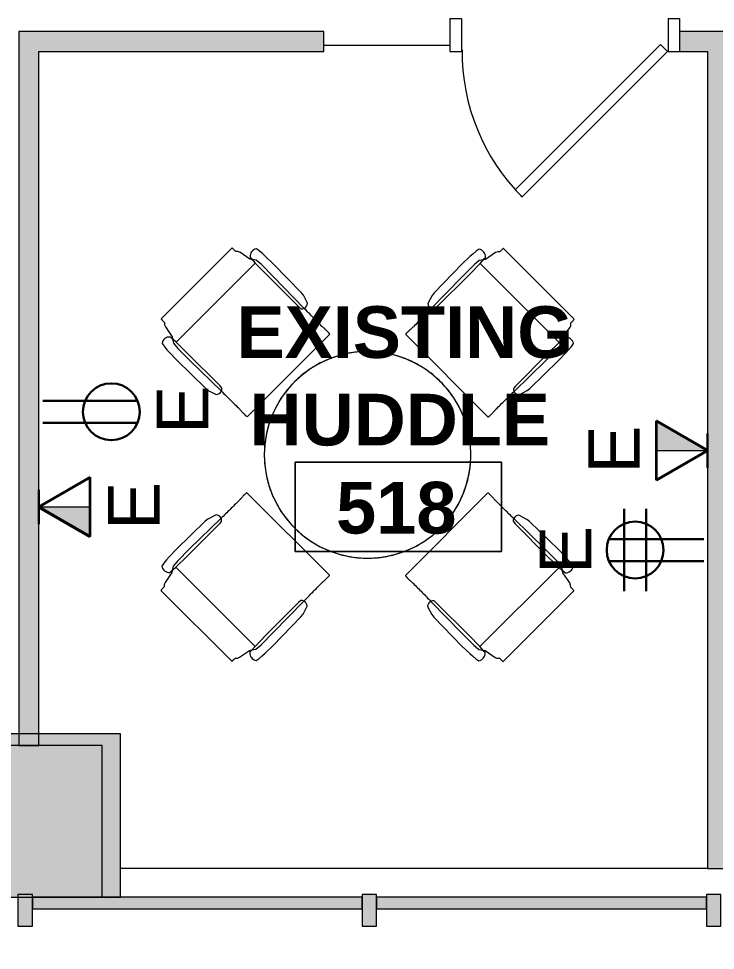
# Model space of a CAD drawing. Header units: inches. Extents: x 385 to 2249, y -1781 to -36.
# Drawn here: x 1450.3 to 1571.7, y -1729.1 to -1566.8 of the extents above; entities that cross this region are included whole.
import ezdxf

# ---------------------------------------------------------------- set-up
doc = ezdxf.new("R2010")
doc.units = ezdxf.units.IN
doc.header["$MEASUREMENT"] = 0
for name, color, linetype, lineweight in [('A-ANNO-NOTE', 131, 'Continuous', 30), ('A-AREA-IDEN', 2, 'Continuous', 9), ('A-COLS', 52, 'Continuous', 13), ('A-DOOR', 31, 'Continuous', 13), ('A-DOOR-FRAM', 31, 'Continuous', 20), ('A-GLAZ', 151, 'Continuous', 13), ('A-GLAZ-CURT', 52, 'Continuous', 13), ('A-GLAZ-CWMG', 51, 'Continuous', 13), ('A-WALL', 113, 'Continuous', 13), ('A-WALL-PATT', 111, 'Continuous', 13), ('I-FURN', 30, 'Continuous', 9), ('I-WALL', 2, 'Continuous', 13)]:
    doc.layers.add(name, color=color, linetype=linetype, lineweight=lineweight)
doc.styles.add('Swis721 Lt BT', font='swissl.ttf', dxfattribs={"height": 9})
doc.styles.add('Swis721 Lt BT_B', font='', dxfattribs={"height": 9})
doc.styles.get('Swis721 Lt BT_B').set_extended_font_data('Swis721 Lt BT', bold=True)

# ---------------------------------------------------------------- blocks, each defined once
blk = doc.blocks.new('Rectangular Mullion - 2_5_ x 5_ rectangular-5104493-Level 5 POWER _ SIGNAL')
at = {"layer": 'A-GLAZ-CWMG', "lineweight": 9}
blk.add_hatch(color=7, dxfattribs=at).paths.add_polyline_path([(0, 2.75), (0, -2.75), (-2.5, -2.75), (-2.5, 2.75)], flags=0)
at = {"layer": 'A-GLAZ-CWMG', "color": 8, "lineweight": 20}
for p, q in [((-2.5, 2.75), (0, 2.75)), ((-2.5, -2.75), (-2.5, 2.75)), ((0, 2.75), (0, -2.75)), ((0, -2.75), (-2.5, -2.75))]:
    blk.add_line(p, q, dxfattribs=at)
blk = doc.blocks.new('System Panel - Glazed 2-5105823-Level 5 POWER _ SIGNAL')
at = {"layer": 'A-GLAZ-CURT', "lineweight": 9}
blk.add_hatch(color=7, dxfattribs=at).paths.add_polyline_path([(-14.36, 0.25), (28.75, 0.25), (28.75, 2.25), (-28.75, 2.25), (-28.75, 0.25)], flags=0)
at = {"layer": 'A-GLAZ-CURT', "color": 8, "lineweight": 20}
for p, q in [((28.75, 2.25), (-28.75, 2.25)), ((-28.75, 2.25), (-28.75, 0.25)), ((28.75, 0.25), (28.75, 2.25)), ((-28.75, 0.25), (28.75, 0.25))]:
    blk.add_line(p, q, dxfattribs=at)
blk = doc.blocks.new('Columns 17 - Columns 4-5094720-Level 5 POWER _ SIGNAL')
at = {"layer": 'A-COLS', "color": 8, "lineweight": 20}
for p, q in [((1386.75, -824.84), (1378.58, -849.96)), ((1412.53, -833.21), (1386.75, -824.84)), ((1404.36, -858.34), (1412.53, -833.21)), ((1378.58, -849.96), (1404.36, -858.34))]:
    blk.add_line(p, q, dxfattribs=at)
blk = doc.blocks.new('Walls 49 - Walls 3-5097350-Level 5 POWER _ SIGNAL')
at = {"layer": 'A-WALL', "lineweight": 9}
blk.add_line((54.48, -1673.99), (54.48, -1776.28), dxfattribs=at)
blk = doc.blocks.new('Single Flush - OTJ_SOLIDFLUSH_ALUM-5070093-Level 5 POWER _ SIGNAL')
at = {"layer": 'A-DOOR', "color": 8, "lineweight": 20}
for p, q in [((-8.65, -25.84), (16.67, -0.51)), ((16.67, -0.51), (17.91, -1.75)), ((17.91, -1.75), (-7.42, -27.07)), ((-7.42, -27.07), (-8.65, -25.84))]:
    blk.add_line(p, q, dxfattribs=at)
at = {"layer": 'A-DOOR', "lineweight": 9}
blk.add_arc((17.91, -1.75), 35.81, 179.5, 225, dxfattribs=at)
at = {"layer": 'A-DOOR-FRAM', "color": 8}
for p, q in [((-20, 4), (-20, -1.75)), ((-20, 4), (-18, 4)), ((-18, 4), (-18, -1.75)), ((18, 4), (18, -1.75)), ((18, 4), (20, 4)), ((20, 4), (20, -1.75)), ((-20, -1.75), (-18, -1.75)), ((18, -1.75), (20, -1.75))]:
    blk.add_line(p, q, dxfattribs=at)
blk = doc.blocks.new('Columns 59 - Columns 4-5528690-Level 5 POWER _ SIGNAL')
at = {"layer": 'A-COLS', "lineweight": 9}
blk.add_hatch(color=7, dxfattribs=at).paths.add_polyline_path([(1377.49, -849.61), (1407.41, -859.33), (1416.21, -832.25), (1386.29, -822.53), (1379.04, -844.85)], flags=0)
at = {"layer": 'A-COLS', "color": 8, "lineweight": 20}
for p, q in [((1386.29, -822.53), (1377.49, -849.61)), ((1416.21, -832.25), (1386.29, -822.53)), ((1407.41, -859.33), (1416.21, -832.25)), ((1377.49, -849.61), (1407.41, -859.33))]:
    blk.add_line(p, q, dxfattribs=at)
blk = doc.blocks.new('Frameless opening with glazing - 22_ x 84_-5661426-Level 5 POWER _ SIGNAL')
at = {"layer": 'A-GLAZ', "color": 8, "lineweight": 20}
blk.add_line((-12.5, -0.625), (9.5, -0.625), dxfattribs=at)
blk = doc.blocks.new('F - CONF TABLE _ROUND-4 CHAIRS_ - Lam 30Dia Single-Column Base-V146-Level 5 POWER _ SIGNAL')
at = {"layer": 'I-FURN'}
for p, q in [((-26.42, 44.07), (-26.68, 43.81)), ((-8.94, 44.91), (-26.37, 44.91)), ((-8.63, 43.81), (-8.88, 44.07)), ((-26.83, 43.43), (-27.23, 41.36)), ((-26.68, 43.81), (-26.83, 43.43)), ((-8.55, 43.67), (-8.63, 43.81)), ((-8.48, 43.43), (-8.55, 43.67)), ((-8.08, 41.36), (-8.48, 43.43)), ((-29.39, 41.2), (-29.45, 40.43)), ((-29.28, 41.81), (-29.39, 41.2)), ((-27.46, 41.03), (-27.86, 40.43)), ((-27.48, 41.36), (-27.5, 41.59)), ((-27.41, 40.2), (-27.48, 41.36)), ((-27.23, 41.36), (-27.46, 41.03)), ((-7.85, 41.03), (-8.08, 41.36)), ((-7.83, 41.36), (-7.89, 40.2)), ((-7.44, 40.43), (-7.85, 41.03)), ((-7.81, 41.59), (-7.83, 41.36)), ((-5.92, 41.2), (-6.03, 41.81)), ((-5.85, 40.43), (-5.92, 41.2)), ((-29.49, 39.78), (-29.54, 37.92)), ((-29.45, 40.43), (-29.49, 39.78)), ((-27.86, 40.43), (-27.97, 39.27)), ((-27.97, 39.27), (-27.97, 36.27)), ((-27.37, 37.52), (-27.41, 40.2)), ((-27.41, 40.2), (-7.89, 40.2)), ((-7.89, 40.2), (-7.93, 37.52)), ((-7.34, 39.27), (-7.44, 40.43)), ((-7.34, 36.27), (-7.34, 39.27)), ((-5.82, 39.78), (-5.85, 40.43)), ((-5.77, 37.92), (-5.82, 39.78)), ((-29.54, 37.92), (-29.44, 30.92)), ((-27.37, 29.43), (-27.37, 37.52)), ((-7.93, 37.52), (-7.93, 29.43)), ((-5.87, 30.92), (-5.77, 37.92)), ((-27.97, 36.27), (-27.86, 28.6)), ((-7.45, 28.6), (-7.34, 36.27)), ((-29.44, 30.92), (-29.38, 30.33)), ((-5.93, 30.33), (-5.87, 30.92)), ((-29.38, 30.33), (-28.89, 28.83)), ((-27.42, 28.93), (-27.37, 29.43)), ((-7.93, 29.43), (-7.88, 28.93)), ((-6.42, 28.83), (-5.93, 30.33)), ((-27.82, 22.28), (-7.48, 22.28)), ((-54.72, 14.62), (-55.37, 14.59)), ((-52.86, 14.67), (-54.72, 14.62)), ((-45.86, 14.57), (-52.86, 14.67)), ((-56.14, 14.52), (-56.75, 14.41)), ((-55.37, 14.59), (-56.14, 14.52)), ((-55.37, 12.99), (-55.97, 12.59)), ((-54.2, 13.1), (-55.37, 12.99)), ((-51.2, 13.1), (-54.2, 13.1)), ((-43.54, 12.99), (-51.2, 13.1)), ((-45.27, 14.51), (-45.86, 14.57)), ((-43.76, 14.02), (-45.27, 14.51)), ((15.83, 13.03), (8.17, 12.92)), ((9.89, 14.44), (8.39, 13.95)), ((10.49, 14.5), (9.89, 14.44)), ((17.49, 14.6), (10.49, 14.5)), ((18.83, 13.03), (15.83, 13.03)), ((19.35, 14.55), (17.49, 14.6)), ((20, 12.93), (18.83, 13.03)), ((19.99, 14.52), (19.35, 14.55)), ((20.76, 14.45), (19.99, 14.52)), ((21.37, 14.34), (20.76, 14.45)), ((-59.85, 11.5), (-59.85, -5.93)), ((-58.75, 11.81), (-59.01, 11.55)), ((-58.61, 11.88), (-58.75, 11.81)), ((-58.37, 11.96), (-58.61, 11.88)), ((-56.3, 12.36), (-58.37, 11.96)), ((-56.53, 12.63), (-56.3, 12.61)), ((-56.3, 12.61), (-55.14, 12.54)), ((-55.97, 12.59), (-56.3, 12.36)), ((-55.14, 12.54), (-52.45, 12.5)), ((-55.14, -6.98), (-55.14, 12.54)), ((-52.45, 12.5), (-44.37, 12.5)), ((-44.37, 12.5), (-43.87, 12.56)), ((-37.21, -7.39), (-37.21, 12.95)), ((1.84, 12.89), (1.84, -7.45)), ((8.5, 12.49), (8.99, 12.43)), ((8.99, 12.43), (17.08, 12.43)), ((17.08, 12.43), (19.76, 12.48)), ((19.76, 12.48), (20.93, 12.54)), ((19.76, 12.48), (19.76, -7.04)), ((20.59, 12.52), (20, 12.93)), ((20.93, 12.29), (20.59, 12.52)), ((20.93, 12.54), (21.15, 12.56)), ((22.99, 11.89), (20.93, 12.29)), ((23.37, 11.74), (22.99, 11.89)), ((23.63, 11.49), (23.37, 11.74)), ((24.48, -6), (24.48, 11.43)), ((-59.01, -5.99), (-58.75, -6.24)), ((-58.75, -6.24), (-58.37, -6.39)), ((-58.37, -6.39), (-56.3, -6.79)), ((20.93, -6.86), (22.99, -6.46)), ((22.99, -6.46), (23.23, -6.38)), ((23.23, -6.38), (23.37, -6.31)), ((23.37, -6.31), (23.63, -6.05)), ((-56.3, -7.04), (-56.53, -7.06)), ((-56.3, -6.79), (-55.96, -7.02)), ((-55.14, -6.98), (-56.3, -7.04)), ((-55.96, -7.02), (-55.37, -7.43)), ((-55.37, -7.43), (-54.2, -7.53)), ((-52.45, -6.93), (-55.14, -6.98)), ((-54.2, -7.53), (-51.2, -7.53)), ((-44.37, -6.93), (-52.45, -6.93)), ((-51.2, -7.53), (-43.54, -7.42)), ((-43.87, -6.99), (-44.37, -6.93)), ((8.17, -7.49), (15.83, -7.6)), ((8.99, -7), (8.5, -7.06)), ((17.08, -7), (8.99, -7)), ((15.83, -7.6), (18.83, -7.6)), ((19.76, -7.04), (17.08, -7)), ((18.83, -7.6), (20, -7.49)), ((20.93, -7.11), (19.76, -7.04)), ((20, -7.49), (20.59, -7.09)), ((20.59, -7.09), (20.93, -6.86)), ((21.15, -7.13), (20.93, -7.11)), ((-56.75, -8.84), (-56.14, -8.95)), ((-56.14, -8.95), (-55.37, -9.02)), ((-55.37, -9.02), (-54.72, -9.05)), ((-54.72, -9.05), (-52.86, -9.1)), ((-52.86, -9.1), (-45.86, -9)), ((-45.86, -9), (-45.27, -8.94)), ((-45.27, -8.94), (-43.76, -8.45)), ((8.39, -8.52), (9.89, -9.01)), ((9.89, -9.01), (10.49, -9.07)), ((10.49, -9.07), (17.49, -9.17)), ((17.49, -9.17), (19.35, -9.12)), ((19.35, -9.12), (19.99, -9.09)), ((19.99, -9.09), (20.76, -9.02)), ((20.76, -9.02), (21.37, -8.91)), ((-7.55, -16.78), (-27.89, -16.78)), ((-28.96, -23.33), (-29.45, -24.83)), ((-27.93, -23.1), (-28.03, -30.77)), ((-27.44, -23.93), (-27.49, -23.43)), ((-27.44, -32.02), (-27.44, -23.93)), ((-7.95, -23.43), (-8, -23.93)), ((-8, -23.93), (-8, -32.02)), ((-7.41, -30.77), (-7.52, -23.1)), ((-6, -24.83), (-6.49, -23.33)), ((-29.51, -25.42), (-29.6, -32.42)), ((-29.45, -24.83), (-29.51, -25.42)), ((-5.93, -25.42), (-6, -24.83)), ((-5.84, -32.42), (-5.93, -25.42)), ((-28.03, -30.77), (-28.03, -33.77)), ((-7.41, -33.77), (-7.41, -30.77)), ((-29.6, -32.42), (-29.56, -34.28)), ((-27.48, -34.7), (-27.44, -32.02)), ((-8, -32.02), (-7.96, -34.7)), ((-5.89, -34.28), (-5.84, -32.42)), ((-28.03, -33.77), (-27.93, -34.93)), ((-7.51, -34.93), (-7.41, -33.77)), ((-29.56, -34.28), (-29.52, -34.93)), ((-29.52, -34.93), (-29.46, -35.7)), ((-29.46, -35.7), (-29.35, -36.31)), ((-27.93, -34.93), (-27.53, -35.53)), ((-27.55, -35.86), (-27.48, -34.7)), ((-27.53, -35.53), (-27.3, -35.86)), ((-7.96, -34.7), (-27.48, -34.7)), ((-8.14, -35.86), (-7.91, -35.53)), ((-7.96, -34.7), (-7.89, -35.86)), ((-7.91, -35.53), (-7.51, -34.93)), ((-6.1, -36.31), (-5.99, -35.7)), ((-5.99, -35.7), (-5.92, -34.93)), ((-5.92, -34.93), (-5.89, -34.28)), ((-27.57, -36.09), (-27.55, -35.86)), ((-27.3, -35.86), (-26.9, -37.93)), ((-8.54, -37.93), (-8.14, -35.86)), ((-7.89, -35.86), (-7.88, -36.09)), ((-26.9, -37.93), (-26.82, -38.17)), ((-26.82, -38.17), (-26.75, -38.31)), ((-26.75, -38.31), (-26.49, -38.57)), ((-8.95, -38.57), (-8.7, -38.31)), ((-8.7, -38.31), (-8.54, -37.93)), ((-26.44, -39.41), (-9.01, -39.41))]:
    blk.add_line(p, q, dxfattribs=at)
for centre, radius, start, end in [((-28.51, 40.74), 1.32, 40.065, 125.935), ((-6.8, 40.74), 1.32, 54.065, 139.935), ((-28.17, 29.68), 1.12, 229.743, 286.0891), ((-28.08, 29.35), 0.781, 286.8466, 327.6782), ((-7.22, 29.35), 0.781, 212.3218, 253.1534), ((-7.14, 29.68), 1.12, 253.9109, 310.257), ((-17.69, 2.75), 18, 360, 180), ((-17.69, 2.75), 18, 360, 180), ((-17.69, 2.75), 18, 104.2105, 113.6842), ((-17.69, 2.75), 18, 94.7368, 104.2105), ((-17.69, 2.75), 18, 85.2632, 94.7368), ((-17.69, 2.75), 18, 75.7895, 85.2632), ((-17.69, 2.75), 18, 66.3158, 75.7895), ((-17.69, 2.75), 18, 113.6842, 123.1579), ((-17.69, 2.75), 18, 56.8421, 66.3158), ((-17.69, 2.75), 18, 123.1579, 132.6316), ((-17.69, 2.75), 18, 47.3684, 56.8421), ((-17.69, 2.75), 18, 132.6316, 142.1053), ((-17.69, 2.75), 18, 37.8947, 47.3684), ((-55.68, 13.64), 1.32, 144.065, 229.935), ((-44.29, 13.22), 0.781, 302.3218, 343.1534), ((-44.61, 13.3), 1.12, 343.9109, 40.257), ((-17.69, 2.75), 18, 142.1053, 151.5789), ((-17.69, 2.75), 18, 28.4211, 37.8947), ((9.24, 13.23), 1.12, 139.743, 196.0891), ((20.31, 13.57), 1.32, 310.065, 35.935), ((8.91, 13.15), 0.781, 196.8466, 237.6782), ((-17.69, 2.75), 18, 151.5789, 161.0526), ((-17.69, 2.75), 18, 18.9474, 28.4211), ((-17.69, 2.75), 18, 161.0526, 170.5263), ((-17.69, 2.75), 18, 9.4737, 18.9474), ((-17.69, 2.75), 18, 170.5263, 180), ((-17.69, 2.75), 18, 0, 9.4737), ((-17.69, 2.75), 18, 180, 360), ((-17.69, 2.75), 18, 180, 360), ((-17.69, 2.75), 18, 180, 189.4737), ((-17.69, 2.75), 18, 350.5263, 0), ((-17.69, 2.75), 18, 189.4737, 198.9474), ((-17.69, 2.75), 18, 341.0526, 350.5263), ((-17.69, 2.75), 18, 198.9474, 208.4211), ((-17.69, 2.75), 18, 331.5789, 341.0526), ((-17.69, 2.75), 18, 208.4211, 217.8947), ((-17.69, 2.75), 18, 322.1053, 331.5789), ((-55.68, -8.07), 1.32, 130.065, 215.935), ((-44.29, -7.65), 0.781, 16.8466, 57.6782), ((-44.61, -7.73), 1.12, 319.743, 16.0891), ((9.24, -7.8), 1.12, 163.9109, 220.257), ((8.91, -7.72), 0.781, 122.3218, 163.1534), ((20.31, -8.14), 1.32, 324.065, 49.935), ((-17.69, 2.75), 18, 217.8947, 227.3684), ((-17.69, 2.75), 18, 312.6316, 322.1053), ((-17.69, 2.75), 18, 227.3684, 236.8421), ((-17.69, 2.75), 18, 303.1579, 312.6316), ((-17.69, 2.75), 18, 236.8421, 246.3158), ((-17.69, 2.75), 18, 293.6842, 303.1579), ((-17.69, 2.75), 18, 246.3158, 255.7895), ((-17.69, 2.75), 18, 284.2105, 293.6842), ((-17.69, 2.75), 18, 255.7895, 265.2632), ((-17.69, 2.75), 18, 265.2632, 274.7368), ((-17.69, 2.75), 18, 274.7368, 284.2105), ((-28.24, -24.18), 1.12, 73.9109, 130.257), ((-28.15, -23.85), 0.781, 32.3218, 73.1534), ((-7.29, -23.85), 0.781, 106.8466, 147.6782), ((-7.21, -24.18), 1.12, 49.743, 106.0891), ((-28.58, -35.24), 1.32, 234.065, 319.935), ((-6.87, -35.24), 1.32, 220.065, 305.935)]:
    blk.add_arc(centre, radius, start, end, dxfattribs=at)
for points, knots in [([(-26.37, 44.91), (-26.37, 44.91), (-26.38, 44.89), (-26.39, 44.84), (-26.39, 44.78), (-26.4, 44.69), (-26.41, 44.59), (-26.42, 44.44), (-26.42, 44.26), (-26.42, 44.12), (-26.42, 44.07)], [0, 0, 0, 0, 0.111111, 0.222222, 0.333333, 0.444444, 0.555556, 0.666667, 0.888889, 1, 1, 1, 1]), ([(-8.88, 44.07), (-8.88, 44.26), (-8.89, 44.53), (-8.91, 44.75), (-8.92, 44.84), (-8.93, 44.89), (-8.94, 44.91), (-8.94, 44.91)], [0, 0, 0, 0, 0.444444, 0.666667, 0.777778, 0.888889, 1, 1, 1, 1]), ([(-27.87, 23.22), (-27.87, 23.14), (-27.87, 22.98), (-27.87, 22.65), (-27.85, 22.35), (-27.83, 22.28), (-27.82, 22.28)], [0, 0, 0, 0, 0.181818, 0.363636, 0.727273, 1, 1, 1, 1]), ([(-7.48, 22.28), (-7.48, 22.28), (-7.47, 22.28), (-7.47, 22.31), (-7.46, 22.37), (-7.45, 22.44), (-7.45, 22.52), (-7.44, 22.66), (-7.44, 22.89), (-7.44, 23.1), (-7.44, 23.22)], [0, 0, 0, 0, 0.090909, 0.181818, 0.272727, 0.363636, 0.454545, 0.545455, 0.727273, 1, 1, 1, 1]), ([(-37.21, 12.95), (-37.21, 12.96), (-37.22, 12.96), (-37.25, 12.97), (-37.3, 12.98), (-37.37, 12.98), (-37.46, 12.99), (-37.59, 13), (-37.83, 13), (-38.04, 13), (-38.15, 13)], [0, 0, 0, 0, 0.090909, 0.181818, 0.272727, 0.363636, 0.454545, 0.545455, 0.727273, 1, 1, 1, 1]), ([(-59.01, 11.55), (-59.2, 11.55), (-59.47, 11.54), (-59.69, 11.53), (-59.78, 11.52), (-59.83, 11.51), (-59.84, 11.5), (-59.85, 11.5)], [0, 0, 0, 0, 0.444444, 0.666667, 0.777778, 0.888889, 1, 1, 1, 1]), ([(2.78, 12.93), (2.7, 12.93), (2.54, 12.93), (2.21, 12.93), (1.91, 12.91), (1.84, 12.89), (1.84, 12.89)], [0, 0, 0, 0, 0.181818, 0.363636, 0.727273, 1, 1, 1, 1]), ([(24.48, 11.43), (24.47, 11.43), (24.45, 11.44), (24.41, 11.45), (24.34, 11.46), (24.25, 11.46), (24.15, 11.47), (24, 11.48), (23.82, 11.48), (23.68, 11.49), (23.63, 11.49)], [0, 0, 0, 0, 0.111111, 0.222222, 0.333333, 0.444444, 0.555556, 0.666667, 0.888889, 1, 1, 1, 1]), ([(-59.85, -5.93), (-59.84, -5.93), (-59.83, -5.94), (-59.78, -5.95), (-59.71, -5.96), (-59.63, -5.96), (-59.53, -5.97), (-59.37, -5.98), (-59.2, -5.98), (-59.06, -5.99), (-59.01, -5.99)], [0, 0, 0, 0, 0.111111, 0.222222, 0.333333, 0.444444, 0.555556, 0.666667, 0.888889, 1, 1, 1, 1]), ([(23.63, -6.05), (23.82, -6.05), (24.1, -6.04), (24.32, -6.03), (24.41, -6.02), (24.45, -6.01), (24.47, -6), (24.48, -6)], [0, 0, 0, 0, 0.444444, 0.666667, 0.777778, 0.888889, 1, 1, 1, 1]), ([(-38.15, -7.43), (-38.08, -7.43), (-37.91, -7.43), (-37.59, -7.43), (-37.29, -7.41), (-37.21, -7.39), (-37.21, -7.39)], [0, 0, 0, 0, 0.181818, 0.363636, 0.727273, 1, 1, 1, 1]), ([(1.84, -7.45), (1.84, -7.46), (1.84, -7.46), (1.88, -7.47), (1.93, -7.48), (2, -7.48), (2.08, -7.49), (2.22, -7.5), (2.45, -7.5), (2.66, -7.5), (2.78, -7.5)], [0, 0, 0, 0, 0.090909, 0.181818, 0.272727, 0.363636, 0.454545, 0.545455, 0.727273, 1, 1, 1, 1]), ([(-27.89, -16.78), (-27.9, -16.78), (-27.9, -16.78), (-27.91, -16.81), (-27.92, -16.87), (-27.92, -16.94), (-27.93, -17.02), (-27.93, -17.16), (-27.94, -17.39), (-27.94, -17.6), (-27.94, -17.72)], [0, 0, 0, 0, 0.090909, 0.181818, 0.272727, 0.363636, 0.454545, 0.545455, 0.727273, 1, 1, 1, 1]), ([(-7.51, -17.72), (-7.51, -17.64), (-7.5, -17.48), (-7.51, -17.15), (-7.52, -16.85), (-7.54, -16.78), (-7.55, -16.78)], [0, 0, 0, 0, 0.181818, 0.363636, 0.727273, 1, 1, 1, 1]), ([(-26.49, -38.57), (-26.49, -38.76), (-26.48, -39.03), (-26.47, -39.25), (-26.45, -39.34), (-26.45, -39.39), (-26.44, -39.41), (-26.44, -39.41)], [0, 0, 0, 0, 0.444444, 0.666667, 0.777778, 0.888889, 1, 1, 1, 1]), ([(-9.01, -39.41), (-9, -39.41), (-9, -39.39), (-8.99, -39.34), (-8.98, -39.28), (-8.97, -39.19), (-8.97, -39.09), (-8.96, -38.94), (-8.95, -38.76), (-8.95, -38.62), (-8.95, -38.57)], [0, 0, 0, 0, 0.111111, 0.222222, 0.333333, 0.444444, 0.555556, 0.666667, 0.888889, 1, 1, 1, 1])]:
    blk.add_open_spline(points, degree=3, knots=knots, dxfattribs=at)
for points in [[(-27.86, 28.6), (-27.85, 27.87), (-27.83, 26.41), (-27.82, 24.93), (-27.82, 24.19)], [(-7.49, 24.19), (-7.48, 24.93), (-7.47, 26.41), (-7.46, 27.87), (-7.45, 28.6)], [(-27.82, 24.19), (-27.83, 24.03), (-27.84, 23.71), (-27.86, 23.38), (-27.87, 23.22)], [(-7.44, 23.22), (-7.45, 23.38), (-7.46, 23.71), (-7.48, 24.03), (-7.49, 24.19)], [(-39.12, 12.95), (-39.87, 12.95), (-41.34, 12.96), (-42.81, 12.98), (-43.54, 12.99)], [(-38.15, 13), (-38.32, 12.99), (-38.64, 12.98), (-38.96, 12.96), (-39.12, 12.95)], [(3.75, 12.88), (3.59, 12.89), (3.27, 12.91), (2.94, 12.92), (2.78, 12.93)], [(8.17, 12.92), (7.44, 12.91), (5.97, 12.9), (4.49, 12.89), (3.75, 12.88)], [(-43.54, -7.42), (-42.81, -7.41), (-41.34, -7.4), (-39.87, -7.39), (-39.12, -7.38)], [(-39.12, -7.38), (-38.96, -7.39), (-38.64, -7.41), (-38.32, -7.42), (-38.15, -7.43)], [(2.78, -7.5), (2.94, -7.49), (3.27, -7.48), (3.59, -7.46), (3.75, -7.45)], [(3.75, -7.45), (4.49, -7.45), (5.97, -7.46), (7.44, -7.48), (8.17, -7.49)], [(-27.94, -17.72), (-27.93, -17.88), (-27.91, -18.21), (-27.9, -18.53), (-27.89, -18.69)], [(-7.56, -18.69), (-7.55, -18.53), (-7.53, -18.21), (-7.52, -17.88), (-7.51, -17.72)], [(-27.89, -18.69), (-27.89, -19.43), (-27.9, -20.91), (-27.92, -22.37), (-27.93, -23.1)], [(-7.52, -23.1), (-7.53, -22.37), (-7.54, -20.91), (-7.55, -19.43), (-7.56, -18.69)]]:
    blk.add_open_spline(points, degree=3, dxfattribs=at)
blk = doc.blocks.new('Room Tag - Room Name and Number-3379422-Level 5 POWER _ SIGNAL')
at = {"layer": 'A-AREA-IDEN'}
for p, q in [((-0.1881, -0.1636), (-0.1881, -0.0018)), ((-0.1881, -0.0018), (0.1869, -0.0018)), ((0.1869, -0.0018), (-0.1881, -0.0018)), ((-0.1881, -0.0018), (-0.1881, -0.1636)), ((0.1869, -0.0018), (0.1869, -0.1636)), ((0.1869, -0.1636), (0.1869, -0.0018)), ((0.1869, -0.1636), (-0.1881, -0.1636)), ((-0.1881, -0.1636), (0.1869, -0.1636))]:
    blk.add_line(p, q, dxfattribs=at)

msp = doc.modelspace()

# ---------------------------------------------------------------- hatches: boundary and pattern name
at = {"layer": 'A-ANNO-NOTE', "lineweight": 9}
for points in [[(1570.43, -1642.04), (1561.49, -1636.88), (1561.49, -1642.04)], [(1462.72, -1657.09), (1462.72, -1651.93), (1453.79, -1651.93)]]:
    msp.add_hatch(color=256, dxfattribs=at).paths.add_polyline_path(points, flags=0)
at = {"layer": 'A-WALL-PATT', "lineweight": 9}
for points in [[(1450.36, -1691.42), (1453.86, -1691.42), (1453.86, -1569.08), (1450.36, -1569.08), (1450.36, -1669.7)], [(1573.86, -1714.89), (1573.86, -1572.58), (1570.36, -1572.58), (1570.36, -1714.89)]]:
    msp.add_hatch(color=7, dxfattribs=at).paths.add_polyline_path(points, flags=0)
h = msp.add_hatch(color=7, dxfattribs=at)
h.paths.add_polyline_path([(1684.86, -1572.58), (1693.61, -1572.58), (1693.61, -1569.08), (1684.86, -1569.08)], flags=0)
h.paths.add_polyline_path([(1573.86, -1572.58), (1622.86, -1572.58), (1622.86, -1569.08), (1565.48, -1569.08), (1565.48, -1572.58), (1570.36, -1572.58)], flags=0)
h.paths.add_polyline_path([(1453.86, -1572.58), (1503.48, -1572.58), (1503.48, -1569.08), (1453.86, -1569.08)], flags=0)

# ---------------------------------------------------------------- linework, layer by layer
at = {"layer": 'A-ANNO-NOTE'}
for p, q in [((1454.51, -1633.41), (1471.04, -1633.41)), ((1454.51, -1633.41), (1471.04, -1633.41)), ((1454.51, -1637.24), (1471.04, -1637.24)), ((1570.36, -1642.08), (1561.43, -1636.92)), ((1561.43, -1647.24), (1561.43, -1636.92)), ((1570.43, -1642.04), (1561.49, -1636.88)), ((1561.49, -1647.2), (1561.49, -1636.88)), ((1570.36, -1639.08), (1570.36, -1645.08)), ((1570.36, -1642.08), (1561.43, -1647.24)), ((1570.43, -1642.04), (1561.49, -1647.2)), ((1453.79, -1651.93), (1462.72, -1646.77)), ((1453.86, -1651.89), (1462.79, -1646.73)), ((1462.72, -1646.77), (1462.72, -1657.09)), ((1462.79, -1646.73), (1462.79, -1657.05)), ((1453.86, -1654.89), (1453.86, -1648.89)), ((1453.79, -1651.93), (1462.72, -1657.09)), ((1453.86, -1651.89), (1462.79, -1657.05)), ((1555.83, -1666.57), (1555.83, -1652.22)), ((1559.66, -1666.57), (1559.66, -1652.22)), ((1569.7, -1657.48), (1553.18, -1657.48)), ((1569.7, -1661.31), (1553.18, -1661.31))]:
    msp.add_line(p, q, dxfattribs=at)
at = {"layer": 'A-ANNO-NOTE', "lineweight": 9}
for p, q in [((1570.43, -1642.04), (1561.49, -1636.88)), ((1561.49, -1636.88), (1561.49, -1642.04)), ((1561.49, -1642.04), (1570.43, -1642.04)), ((1453.79, -1651.93), (1462.72, -1657.09)), ((1462.72, -1651.93), (1453.79, -1651.93)), ((1462.72, -1657.09), (1462.72, -1651.93))]:
    msp.add_line(p, q, dxfattribs=at)
at = {"layer": 'A-ANNO-NOTE'}
for centre in [(1466.47, -1635.32), (1557.74, -1659.4)]:
    msp.add_circle(centre, 4.95, dxfattribs=at)
at = {"layer": 'I-WALL', "color": 8, "lineweight": 20}
for p, q in [((1450.36, -1569.08), (1450.36, -1693.47)), ((1503.48, -1569.08), (1450.36, -1569.08)), ((1503.48, -1572.58), (1503.48, -1569.08)), ((1622.86, -1569.08), (1565.48, -1569.08)), ((1565.48, -1569.08), (1565.48, -1572.58)), ((1453.86, -1693.47), (1453.86, -1572.58)), ((1453.86, -1572.58), (1503.48, -1572.58)), ((1565.48, -1572.58), (1570.36, -1572.58)), ((1570.36, -1572.58), (1570.36, -1714.89)), ((1450.36, -1693.47), (1453.86, -1693.47)), ((1570.36, -1714.89), (1573.86, -1714.89))]:
    msp.add_line(p, q, dxfattribs=at)

# ---------------------------------------------------------------- block references
at = {"layer": 'A-AREA-IDEN', "xscale": 95.99999999999994, "yscale": 95.99999999999994, "zscale": 95.99999999999994}
msp.add_blockref('Room Tag - Room Name and Number-3379422-Level 5 POWER _ SIGNAL', (1516.53, -1643.92), dxfattribs=at)
at = {"layer": 'A-COLS', "lineweight": 9, "rotation": 18.00000000000044}
for name in ['Columns 59 - Columns 4-5528690-Level 5 POWER _ SIGNAL', 'Columns 17 - Columns 4-5094720-Level 5 POWER _ SIGNAL']:
    msp.add_blockref(name, (-136, -1337.53), dxfattribs=at)
at = {"layer": 'A-DOOR'}
msp.add_blockref('Single Flush - OTJ_SOLIDFLUSH_ALUM-5070093-Level 5 POWER _ SIGNAL', (1545.48, -1570.83), dxfattribs=at)
at = {"layer": 'A-GLAZ'}
msp.add_blockref('Frameless opening with glazing - 22_ x 84_-5661426-Level 5 POWER _ SIGNAL', (1515.98, -1570.83), dxfattribs=at)
at = {"layer": 'A-GLAZ-CURT', "lineweight": 9}
for p in [(1481.45, -1722.14), (1541.45, -1722.14)]:
    msp.add_blockref('System Panel - Glazed 2-5105823-Level 5 POWER _ SIGNAL', p, dxfattribs=at)
at = {"layer": 'A-GLAZ-CWMG', "lineweight": 9, "extrusion": (0, 0, -1), "rotation": 180}
for p in [(-1452.7, -1722.14), (-1512.7, -1722.14), (-1572.7, -1722.14)]:
    msp.add_blockref('Rectangular Mullion - 2_5_ x 5_ rectangular-5104493-Level 5 POWER _ SIGNAL', p, dxfattribs=at)
at = {"layer": 'A-WALL', "lineweight": 9, "rotation": 270.0000000000001}
msp.add_blockref('Walls 49 - Walls 3-5097350-Level 5 POWER _ SIGNAL', (3244.34, -1660.41), dxfattribs=at)
at = {"layer": 'I-FURN', "rotation": 314.9999999999998}
msp.add_blockref('F - CONF TABLE _ROUND-4 CHAIRS_ - Lam 30Dia Single-Column Base-V146-Level 5 POWER _ SIGNAL', (1521.68, -1657.27), dxfattribs=at)

# ---------------------------------------------------------------- texts
at = {"layer": 'A-ANNO-NOTE', "lineweight": 9, "char_height": 9, "width": 9.393, "attachment_point": 1, "rotation": 90, "style": 'Swis721 Lt BT'}
for insert in [(1474.37, -1639.15), (1549.56, -1646.09), (1465.88, -1655.9), (1541.12, -1663.58)]:
    msp.add_mtext('E', dxfattribs=dict(at, insert=insert))
at = {"layer": 'A-AREA-IDEN', "char_height": 9, "attachment_point": 1, "style": 'Swis721 Lt BT_B'}
for s, insert, width in [('EXISTING', (1488.29, -1616.93), 68.175), ('HUDDLE', (1490.54, -1632.18), 63.024), ('518', (1505.63, -1647.52), 25.452)]:
    msp.add_mtext(s, dxfattribs=dict(at, insert=insert, width=width))

doc.saveas('drawing.dxf')
